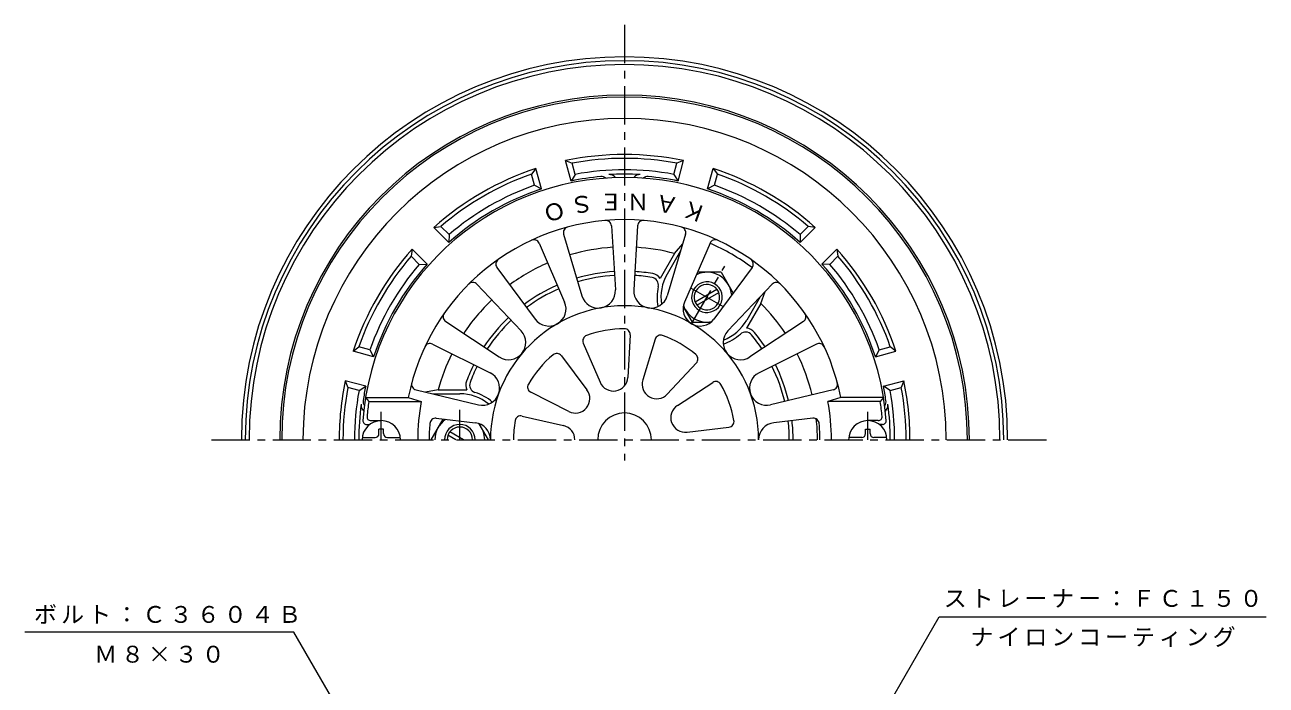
# Model space of a CAD drawing. Units: millimetres, scale not verified. Extents: x -191 to 150, y -231 to 264.
# Drawn here: x -179.2 to 144.8, y 91.4 to 263.8 of the extents above; entities that cross this region are included whole.
import ezdxf
from ezdxf.enums import TextEntityAlignment as Align

# ---------------------------------------------------------------- set-up
doc = ezdxf.new("R2010")
doc.units = ezdxf.units.MM
doc.header["$LTSCALE"] = 2
doc.linetypes.add('CHAIN1', pattern=[8, 5, -1, 1, -1])
for name, color, linetype, lineweight in [('0-0', 3, 'Continuous', 9), ('0-1', 2, 'Continuous', 9), ('0-2', 6, 'Continuous', 5), ('0-5', 7, 'Continuous', 9), ('0-A', 4, 'Continuous', 9)]:
    doc.layers.add(name, color=color, linetype=linetype, lineweight=lineweight)
doc.layers.add('0-F', color=7, linetype='Continuous')
doc.styles.add('ＭＳ ゴシック', font='')
doc.styles.get('ＭＳ ゴシック').set_extended_font_data('MS Gothic')

msp = doc.modelspace()

# ---------------------------------------------------------------- linework, layer by layer
at = {"layer": '0-0', "linetype": 'CHAIN1'}
for p, q in [((-22.704, 263.809), (-22.704, 150.033)), ((-130.548, 155.44), (88.51, 155.44))]:
    msp.add_line(p, q, dxfattribs=at)
at = {"layer": '0-0'}
for radius in [100, 99, 98]:
    msp.add_arc((-22.704, 155.44), radius, 0.00015, 180, dxfattribs=at)
at = {"layer": '0-1'}
for p, q in [((-35.582, 224.753), (-36.361, 227.66)), ((-9.825, 224.753), (-9.047, 227.66)), ((-7.313, 228.333), (-9.047, 227.66)), ((-8.739, 223.012), (-7.313, 228.333)), ((-45.822, 226.262), (-46.986, 224.813)), ((-46.208, 221.906), (-46.986, 224.813)), ((-44.396, 220.941), (-45.822, 226.262)), ((-35.582, 224.753), (-36.669, 223.012)), ((-9.825, 224.753), (-8.739, 223.012)), ((0.8, 221.906), (1.579, 224.813)), ((-46.208, 221.906), (-44.396, 220.941)), ((0.8, 221.906), (-1.012, 220.941)), ((-68.514, 209.028), (-70.641, 211.155)), ((23.106, 209.028), (25.234, 211.155)), ((23.176, 206.976), (27.071, 210.872)), ((27.071, 210.872), (25.234, 211.155)), ((-68.514, 209.028), (-68.584, 206.976)), ((23.106, 209.028), (23.176, 206.976)), ((-78.136, 205.215), (-78.42, 203.377)), ((-74.241, 201.32), (-78.136, 205.215)), ((-8.085, 204.761), (-11.596, 198.679)), ((-9.64, 204.068), (-7.531, 206.63)), ((-76.292, 201.25), (-78.42, 203.377)), ((-76.292, 201.25), (-74.241, 201.32)), ((-9.64, 204.068), (-13.392, 197.568)), ((30.884, 201.25), (28.833, 201.32)), ((30.884, 201.25), (33.012, 203.377)), ((12.7, 192.761), (9.188, 186.679)), ((12.877, 191.068), (14.042, 194.175)), ((12.877, 191.068), (9.125, 184.568)), ((-89.171, 178.943), (-92.077, 179.722)), ((-89.171, 178.943), (-88.205, 177.132)), ((43.763, 178.943), (42.798, 177.132)), ((42.798, 177.132), (48.118, 178.558)), ((43.763, 178.943), (46.669, 179.722)), ((48.118, 178.558), (46.669, 179.722)), ((-92.018, 168.318), (-94.924, 169.097)), ((-92.018, 168.318), (-90.276, 169.405)), ((46.61, 168.318), (44.868, 169.405)), ((46.61, 168.318), (49.516, 169.097)), ((-71.349, 168.44), (-74.623, 167.894)), ((-72.727, 167.44), (-65.704, 167.44)), ((-71.349, 168.44), (-63.844, 168.44))]:
    msp.add_line(p, q, dxfattribs=at)
at = {"layer": '0-1', "linetype": 'CHAIN1'}
for p, q in [((-5.204, 185.751), (3.49, 200.808)), ((-5.454, 195.132), (3.046, 190.225)), ((-65.704, 155.44), (-65.704, 163.255))]:
    msp.add_line(p, q, dxfattribs=at)
at = {"layer": '0-1', "color": 4}
for p, q in [((2.543, 199.179), (-3.695, 199.179)), ((2.552, 199.174), (5.671, 193.771)), ((-4.299, 191.469), (1.392, 194.755)), ((-3.799, 190.603), (1.892, 193.889)), ((-4.959, 186.184), (-7.379, 190.374)), ((-4.951, 186.179), (-0.112, 186.179)), ((-73.207, 155.444), (-70.088, 160.847)), ((-58.201, 155.444), (-60.621, 159.635)), ((-66.704, 155.44), (-68.799, 156.65)), ((-64.704, 155.44), (-68.299, 157.516))]:
    msp.add_line(p, q, dxfattribs=at)
at = {"layer": '0-1'}
for points in [[(-36.669, 223.012), (-38.094, 228.333), (-36.361, 227.66)], [(-1.012, 220.941), (0.414, 226.262), (1.579, 224.813)], [(-68.584, 206.976), (-72.479, 210.872), (-70.641, 211.155)], [(28.833, 201.32), (32.728, 205.215), (33.012, 203.377)], [(-88.205, 177.132), (-93.526, 178.558), (-92.077, 179.722)], [(-90.276, 169.405), (-95.597, 170.83), (-94.924, 169.097)], [(44.868, 169.405), (50.189, 170.83), (49.516, 169.097)]]:
    msp.add_lwpolyline(points, dxfattribs=at)
for centre, radius, start, end in [((-22.704, 155.44), 90, 0, 180), ((-22.704, 155.44), 89.5, 0, 180), ((-22.704, 155.44), 83.941, 0, 180), ((-22.704, 155.44), 74.5, 78.07777, 101.92224), ((-22.704, 155.44), 73.5, 79.29149, 100.70854), ((-22.704, 155.44), 74.5, 108.07777, 131.92224), ((-22.704, 155.44), 73.5, 109.29149, 130.70854), ((-22.704, 155.44), 69, 95.13783, 101.67665), ((-22.704, 155.44), 70.5, 79.47449, 100.52557), ((-28.704, 222.171), 2, 53.16412, 95.13788), ((-22.704, 155.44), 69.376, 86.59644, 93.40356), ((-26.704, 222.696), 2, 36.9169, 93.40337), ((-18.704, 222.696), 2, 86.59663, 143.0831), ((-16.704, 222.171), 2, 84.86212, 126.83588), ((-22.704, 155.44), 69, 78.32338, 84.86217), ((-22.704, 155.44), 74.5, 48.07777, 71.92224), ((-22.704, 155.44), 73.5, 49.29149, 70.70854), ((-22.704, 155.44), 69, 108.32338, 131.67665), ((-22.704, 155.44), 70.5, 109.47449, 130.52557), ((-22.704, 155.44), 69, 48.32338, 71.67665), ((-22.704, 155.44), 70.5, 49.47449, 70.52557), ((-22.704, 155.44), 74.5, 138.07777, 161.92224), ((-22.704, 155.44), 50.352, 93.48972, 106.51025), ((-22.704, 155.44), 50.352, 74.96211, 86.51025), ((-22.704, 155.44), 55.95, 53.4897, 66.51027), ((-22.704, 155.44), 74.5, 18.07777, 41.92224), ((-22.704, 155.44), 73.5, 139.29149, 160.70854), ((-22.704, 155.44), 70.5, 139.47449, 160.52557), ((-22.704, 155.44), 69, 138.32338, 161.67665), ((-22.704, 155.44), 50.352, 113.48972, 126.51025), ((-22.704, 155.44), 69, 18.32338, 41.67665), ((-22.704, 155.44), 70.5, 19.47449, 40.52557), ((-22.704, 155.44), 73.5, 19.29149, 40.70854), ((-22.704, 155.44), 44, 93.4897, 106.51024), ((-22.704, 155.44), 43, 93.48972, 106.51022), ((-22.704, 155.44), 43, 80.39328, 86.51021), ((-22.704, 155.44), 44, 80.39328, 86.51024), ((-15.862, 195.865), 2, 347.73705, 80.39337), ((-15.862, 195.865), 3, 34.59673, 80.39351), ((-1.204, 192.679), 12, 149.99994, 188.92865), ((-22.704, 155.44), 44, 113.48973, 126.51027), ((-22.704, 155.44), 43, 113.48973, 126.51025), ((-1.204, 192.679), 13, 167.73717, 190.76314), ((-22.704, 155.44), 50.352, 133.48972, 146.51025), ((-22.704, 155.44), 50.352, 33.4897, 45.03787), ((-22.704, 155.44), 44, 133.48973, 146.51024), ((-22.704, 155.44), 43, 133.48972, 146.51024), ((-1.204, 192.679), 12, 291.07144, 330), ((-1.204, 192.679), 13, 289.23697, 312.26285), ((8.884, 181.578), 2, 39.60652, 132.26285), ((8.884, 181.578), 3, 39.60652, 85.40331), ((-22.704, 155.44), 43, 33.48969, 39.6067), ((-22.704, 155.44), 44, 33.4897, 39.60672), ((-22.704, 155.44), 50.352, 153.48973, 165.03787), ((-22.704, 155.44), 44, 153.48978, 159.60672), ((-22.704, 155.44), 44, 13.48972, 26.51025), ((-22.704, 155.44), 50.352, 13.48973, 26.51024), ((-22.704, 155.44), 43, 153.48978, 159.60672), ((-22.704, 155.44), 43, 13.4897, 26.51025), ((-22.704, 155.44), 74.5, 168.07777, 180.00002), ((-22.704, 155.44), 73.5, 169.29144, 179.99998), ((-22.704, 155.44), 69, 168.32335, 171.41632), ((-61.134, 169.727), 3, 159.60652, 205.40331), ((-61.134, 169.727), 2, 159.60652, 252.26285), ((-22.704, 155.44), 69, 8.58368, 11.67665), ((-22.704, 155.44), 73.5, 0, 10.70854), ((-22.704, 155.44), 74.5, 0, 11.92224), ((-22.704, 155.44), 70.5, 169.47441, 179.99998), ((-88.953, 165.44), 2, 171.41681, 213.38824), ((-65.704, 155.44), 12, 51.07126, 90), ((-65.704, 155.44), 13, 49.2368, 72.26285), ((43.546, 165.44), 2, 326.6131, 8.58319), ((-22.704, 155.44), 70.5, 0, 10.52557), ((-22.704, 155.44), 69.376, 172.32347, 180), ((-89.476, 164.44), 2, 172.32343, 228.81238), ((44.068, 164.44), 2, 311.18532, 7.67657), ((-22.704, 155.44), 69.376, 0, 7.67653), ((-22.704, 155.44), 43, 0, 6.51025), ((-22.704, 155.44), 44, 0, 6.51025), ((-22.704, 155.44), 50.352, 0, 6.19037)]:
    msp.add_arc(centre, radius, start, end, dxfattribs=at)
at = {"layer": '0-1', "color": 4}
for centre, radius, start, end in [((-1.199, 192.676), 6.5, 4.96715, 115.17921), ((-1.204, 192.679), 4, 240, 239.99995), ((-1.204, 192.679), 3.324, 240, 239.99983), ((-1.199, 192.676), 6.5, 199.0253, 239.95128), ((-1.199, 192.676), 6.5, 239.95143, 280.79504), ((-65.704, 155.445), 6.5, 124.96716, 180.04874), ((-65.704, 155.44), 4, 0, 180), ((-65.704, 155.445), 6.5, 359.95093, 40.79507), ((-65.704, 155.44), 3.324, 0, 180)]:
    msp.add_arc(centre, radius, start, end, dxfattribs=at)
at = {"layer": '0-2'}
for p, q in [((-26.111, 211.316), (-25.091, 194.588)), ((-19.296, 211.316), (-20.316, 194.588)), ((-38.613, 209.112), (-33.85, 193.044)), ((-6.795, 209.112), (-11.558, 193.044)), ((-45.017, 206.781), (-38.337, 191.411)), ((-0.391, 206.781), (-7.071, 191.411)), ((-56.01, 200.434), (-46.039, 186.964)), ((10.602, 200.434), (0.631, 186.964)), ((-61.231, 196.053), (-49.697, 183.895)), ((15.823, 196.053), (4.289, 183.895)), ((-69.39, 186.329), (-55.414, 177.082)), ((23.982, 186.329), (10.006, 177.082)), ((-21.234, 182.859), (-21.83, 171.742)), ((-14.707, 181.708), (-17.949, 171.058)), ((-72.798, 180.427), (-57.801, 172.946)), ((-33.463, 180.703), (-29.101, 170.46)), ((27.39, 180.427), (12.393, 172.946)), ((-39.203, 177.389), (-32.513, 168.489)), ((-3.953, 175.5), (-11.556, 167.366)), ((-77.139, 168.498), (-60.843, 164.589)), ((-8.906, 164.423), (0.307, 170.422)), ((31.732, 168.498), (15.435, 164.589)), ((-90.315, 166.44), (-79.142, 166.44)), ((-79.142, 166.44), (-75.77, 165.44)), ((-37.259, 162.834), (-47.185, 167.877)), ((33.734, 166.44), (30.362, 165.44)), ((44.907, 166.44), (33.734, 166.44)), ((-90.018, 159.44), (-89.204, 159.44)), ((-88.933, 160.44), (-86.204, 160.44)), ((-71.862, 161.05), (-61.672, 159.887)), ((-49.452, 161.648), (-38.607, 159.131)), ((26.454, 161.05), (16.264, 159.887)), ((43.525, 160.44), (40.796, 160.44)), ((44.611, 159.44), (43.796, 159.44)), ((-6.36, 157.427), (4.554, 158.754))]:
    msp.add_line(p, q, dxfattribs=at)
for points in [[(-90.315, 166.44), (-89.459, 165.44), (-75.77, 165.44)], [(44.907, 166.44), (44.051, 165.44), (30.362, 165.44)]]:
    msp.add_lwpolyline(points, dxfattribs=at)
for centre, radius, start, end in [((-22.704, 155.44), 68.5, 4.24802, 175.75198), ((-22.704, 155.44), 57.5, 11.02892, 168.97108), ((-37.175, 209.538), 1.5, 104.97533, 196.51019), ((-27.609, 211.225), 1.5, 3.48965, 95.02446), ((-17.799, 211.225), 1.5, 84.97533, 176.51019), ((-8.233, 209.538), 1.5, 343.48965, 75.02446), ((-46.392, 206.183), 1.5, 23.48965, 115.02446), ((0.985, 206.183), 1.5, 64.97533, 156.51019), ((-54.804, 201.326), 1.5, 124.97533, 216.51019), ((9.397, 201.326), 1.5, 323.48965, 55.02446), ((-62.319, 195.021), 1.5, 43.48965, 135.02446), ((-29.559, 194.316), 4.476, 196.51024, 3.48967), ((-15.849, 194.316), 4.476, 176.51024, 343.48967), ((16.911, 195.021), 1.5, 44.97533, 136.51019), ((-42.442, 189.627), 4.476, 216.51024, 23.48967), ((-2.966, 189.627), 4.476, 156.51024, 323.48967), ((-68.563, 187.58), 1.5, 144.97533, 236.51019), ((-22.704, 155.44), 35, 0, 180), ((23.155, 187.58), 1.5, 303.48965, 35.02446), ((-52.944, 180.814), 4.476, 236.51024, 43.48967), ((-32.083, 181.291), 1.5, 109.94127, 203.06833), ((-22.704, 155.44), 29, 90.05869, 109.94133), ((-22.732, 182.94), 1.5, 356.9317, 90.05885), ((-13.272, 181.272), 1.5, 69.94127, 163.06833), ((-22.704, 155.44), 29, 50.05869, 69.94133), ((7.536, 180.814), 4.476, 136.51024, 303.48967), ((-73.467, 179.085), 1.5, 63.48965, 155.02446), ((28.059, 179.085), 1.5, 24.97533, 116.51019), ((-22.704, 155.44), 29, 130.05869, 149.94133), ((-40.402, 176.488), 1.5, 36.9317, 130.05885), ((-5.049, 176.524), 1.5, 316.9317, 50.05885), ((-59.799, 168.941), 4.476, 256.51024, 63.48967), ((-25.614, 171.945), 3.789, 203.06813, 356.9319), ((14.391, 168.941), 4.476, 116.51024, 283.48967), ((-76.789, 169.957), 1.5, 164.97533, 256.51019), ((-46.506, 169.214), 1.5, 149.94127, 243.06833), ((-14.324, 169.954), 3.789, 163.06813, 316.9319), ((1.126, 169.165), 1.5, 29.94127, 123.06833), ((-22.704, 155.44), 29, 10.05869, 29.94133), ((31.382, 169.957), 1.5, 283.48965, 15.02446), ((-22.704, 155.44), 67.5, 171.48038, 174.82341), ((-22.704, 155.44), 54, 169.32808, 180), ((-35.542, 166.213), 3.789, 243.06813, 36.9319), ((-22.704, 155.44), 54, 0, 10.67192), ((-22.704, 155.44), 67.5, 5.17659, 8.51962), ((-22.704, 155.44), 7, 0, 180), ((-6.821, 161.221), 3.822, 123.06822, 276.93195), ((-90.018, 160.44), 1, 175.75238, 270), ((-88.933, 161.44), 1, 174.8239, 270), ((-22.704, 155.44), 51, 175.22623, 180), ((-72.032, 159.559), 1.5, 83.48953, 175.22643), ((-62.18, 155.44), 4.476, 0, 83.48967), ((-22.704, 155.44), 29, 170.05869, 180), ((-49.791, 160.187), 1.5, 76.9317, 170.05885), ((-39.463, 155.44), 3.789, 0, 76.9319), ((4.373, 160.243), 1.5, 276.9317, 10.05885), ((16.772, 155.44), 4.476, 96.51059, 180), ((26.624, 159.559), 1.5, 4.77357, 96.51047), ((-22.704, 155.44), 51, 0, 4.77377), ((43.525, 161.44), 1, 270, 5.1761), ((44.611, 160.44), 1, 270, 4.24762)]:
    msp.add_arc(centre, radius, start, end, dxfattribs=at)
at = {"layer": '0-5'}
for p, q in [((12.296, 27.535), (59.443, 109.195)), ((59.443, 109.195), (144.777, 109.195)), ((-109.035, 105.23), (-179.246, 105.23)), ((-65.704, 30.178), (-109.035, 105.23))]:
    msp.add_line(p, q, dxfattribs=at)
at = {"layer": '0-A', "linetype": 'CHAIN1'}
for p, q in [((-86.204, 155.44), (-86.204, 162.749)), ((40.796, 155.44), (40.796, 162.749))]:
    msp.add_line(p, q, dxfattribs=at)
at = {"layer": '0-A'}
for p, q in [((-91.168, 156.04), (-87.804, 156.04)), ((-86.804, 157.04), (-86.804, 158.19)), ((-85.604, 158.19), (-86.804, 158.19)), ((-85.604, 157.04), (-85.604, 158.19)), ((-84.604, 156.04), (-81.24, 156.04)), ((39.196, 156.04), (35.832, 156.04)), ((40.196, 158.19), (41.396, 158.19)), ((40.196, 157.04), (40.196, 158.19)), ((41.396, 157.04), (41.396, 158.19)), ((45.76, 156.04), (42.396, 156.04))]:
    msp.add_line(p, q, dxfattribs=at)
for centre, radius, start, end in [((-86.204, 155.44), 5, 0, 180), ((40.796, 155.44), 5, 0, 180), ((-87.804, 157.04), 1, 270, 0), ((-84.604, 157.04), 1, 180, 270), ((39.196, 157.04), 1, 270, 0), ((42.396, 157.04), 1, 180, 270)]:
    msp.add_arc(centre, radius, start, end, dxfattribs=at)

# ---------------------------------------------------------------- texts
at = {"layer": '0-5', "char_height": 4.399, "attachment_point": 7, "style": 'ＭＳ ゴシック'}
for s, insert in [('\\T1.17;ストレーナー：ＦＣ１５０', (60.61, 111.588)), ('\\T1.18;\\~ボルト：Ｃ３６０４Ｂ', (-180.39, 107.369)), ('\\T1.17;ナイロンコーティング', (67.61, 101.281)), ('\\T1.17;Ｍ８×３０', (-161.14, 97.17))]:
    msp.add_mtext(s, dxfattribs=dict(at, insert=insert))
at = {"layer": '0-F', "style": 'ＭＳ ゴシック'}
for s, rotation, p in [('Ｏ', 200, (-39.434, 219.328)), ('Ｓ', 190, (-31.444, 220.92)), ('Ｅ', 180, (-23.204, 221.069)), ('Ｎ', 180, (-16.204, 221.068)), ('Ａ', 170, (-8.22, 219.871)), ('Ｋ', 159.999, (-0.523, 217.271))]:
    msp.add_text(s, height=4.399, rotation=rotation, dxfattribs=at).set_placement(p, align=Align.BOTTOM_LEFT)

doc.saveas('drawing.dxf')
